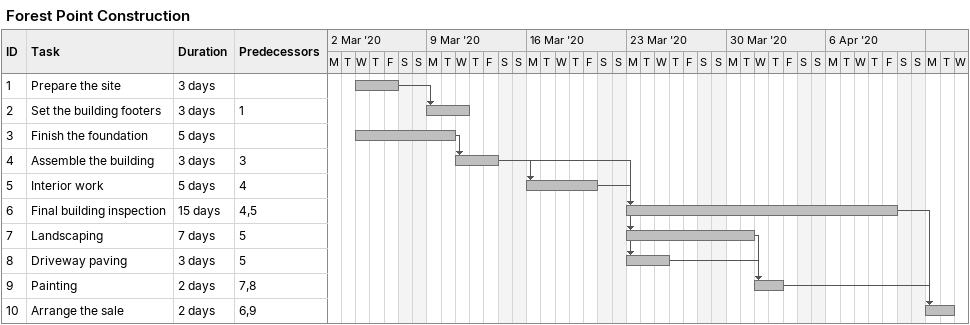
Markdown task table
Forest Point Construction

| ID | Task | Duration | Start | Finish | Predecessors |
|---|---|---|---|---|---|
| 1 | Prepare the site | 3d | 2020-03-04 | 2020-03-06 |  |
| 2 | Set the building footers | 3d | 2020-03-09 | 2020-03-11 | 1 |
| 3 | Finish the foundation | 5d | 2020-03-04 | 2020-03-10 |  |
| 4 | Assemble the building | 3d | 2020-03-11 | 2020-03-13 | 3 |
| 5 | Interior work | 5d | 2020-03-16 | 2020-03-20 | 4 |
| 6 | Final building inspection | 15d | 2020-03-23 | 2020-04-10 | 4, 5 |
| 7 | Landscaping | 7d | 2020-03-23 | 2020-03-31 | 5 |
| 8 | Driveway paving | 3d | 2020-03-23 | 2020-03-25 | 5 |
| 9 | Painting | 2d | 2020-04-01 | 2020-04-02 | 7, 8 |
| 10 | Arrange the sale | 2d | 2020-04-13 | 2020-04-14 | 6, 9 |
